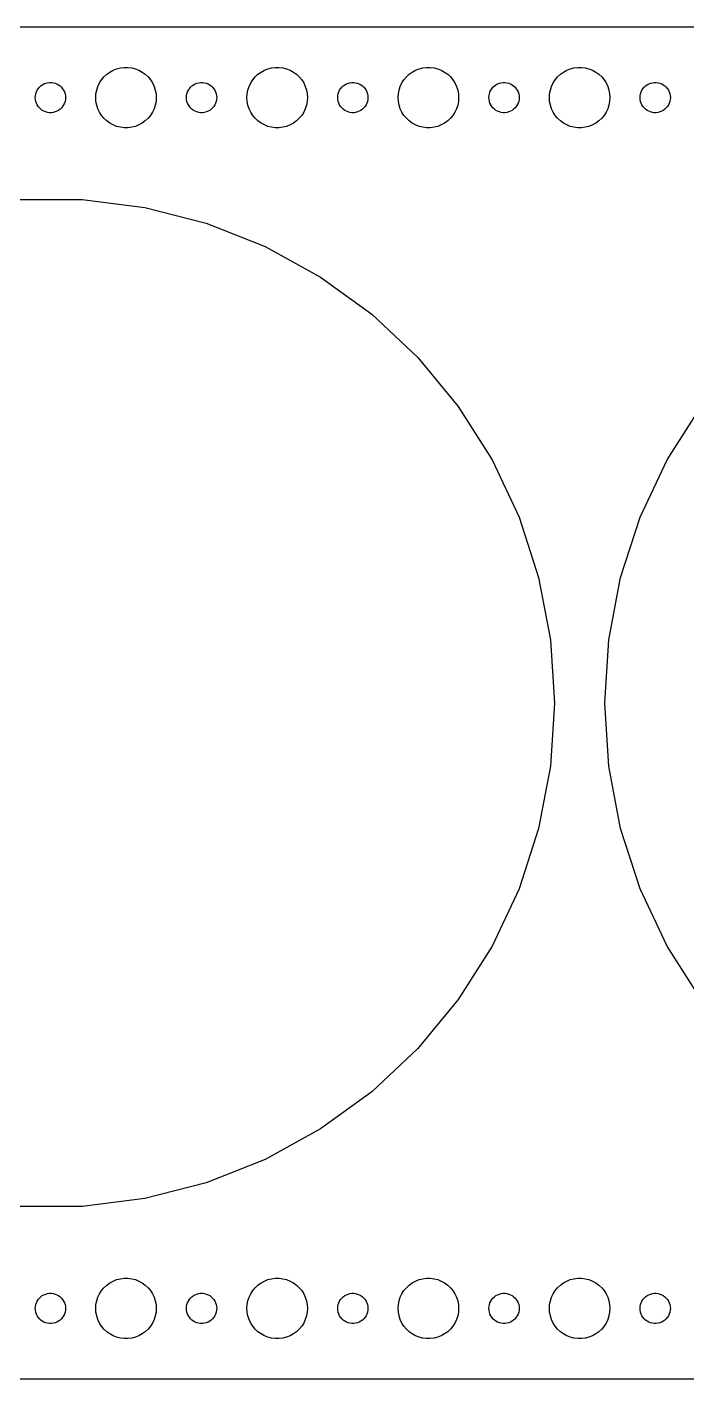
# Model space of a CAD drawing. Header units: metres. Extents: x -270 to 270, y -67 to 67.
# Drawn here: x -2.3 to 63.2, y -67 to 67 of the extents above; entities that cross this region are included whole.
import ezdxf

# ---------------------------------------------------------------- set-up
doc = ezdxf.new("R2010")
doc.units = ezdxf.units.M

msp = doc.modelspace()

# ---------------------------------------------------------------- linework, layer by layer
for p, q in [((264.814, 66.9901), (-264.814, 66.9901)), ((6.9379, 62.9469), (7.3116, 62.9941)), ((7.3116, 62.9941), (7.6884, 62.9941)), ((7.6884, 62.9941), (8.0621, 62.9469)), ((21.9379, 62.9469), (22.3116, 62.9941)), ((22.3116, 62.9941), (22.6884, 62.9941)), ((22.6884, 62.9941), (23.0621, 62.9469)), ((36.9379, 62.9469), (37.3116, 62.9941)), ((37.3116, 62.9941), (37.6884, 62.9941)), ((37.6884, 62.9941), (38.0621, 62.9469)), ((51.9379, 62.9469), (52.3116, 62.9941)), ((52.3116, 62.9941), (52.6884, 62.9941)), ((52.6884, 62.9941), (53.0621, 62.9469)), ((4.8711, 61.4453), (5.0729, 61.7634)), ((5.0729, 61.7634), (5.3131, 62.0536)), ((5.3131, 62.0536), (5.5877, 62.3115)), ((5.5877, 62.3115), (5.8925, 62.533)), ((5.8925, 62.533), (6.2227, 62.7145)), ((6.2227, 62.7145), (6.5729, 62.8532)), ((6.5729, 62.8532), (6.9379, 62.9469)), ((8.0621, 62.9469), (8.427, 62.8532)), ((8.427, 62.8532), (8.7773, 62.7145)), ((8.7773, 62.7145), (9.1075, 62.533)), ((9.1075, 62.533), (9.4123, 62.3115)), ((9.4123, 62.3115), (9.6869, 62.0536)), ((9.6869, 62.0536), (9.927, 61.7634)), ((9.927, 61.7634), (10.1289, 61.4453)), ((19.8711, 61.4453), (20.0729, 61.7634)), ((20.0729, 61.7634), (20.3131, 62.0536)), ((20.3131, 62.0536), (20.5877, 62.3115)), ((20.5877, 62.3115), (20.8925, 62.533)), ((20.8925, 62.533), (21.2227, 62.7145)), ((21.2227, 62.7145), (21.5729, 62.8532)), ((21.5729, 62.8532), (21.9379, 62.9469)), ((23.0621, 62.9469), (23.427, 62.8532)), ((23.427, 62.8532), (23.7773, 62.7145)), ((23.7773, 62.7145), (24.1075, 62.533)), ((24.1075, 62.533), (24.4123, 62.3115)), ((24.4123, 62.3115), (24.6869, 62.0536)), ((24.6869, 62.0536), (24.927, 61.7634)), ((24.927, 61.7634), (25.1289, 61.4453)), ((34.8711, 61.4453), (35.0729, 61.7634)), ((35.0729, 61.7634), (35.3131, 62.0536)), ((35.3131, 62.0536), (35.5877, 62.3115)), ((35.5877, 62.3115), (35.8925, 62.533)), ((35.8925, 62.533), (36.2227, 62.7145)), ((36.2227, 62.7145), (36.5729, 62.8532)), ((36.5729, 62.8532), (36.9379, 62.9469)), ((38.0621, 62.9469), (38.427, 62.8532)), ((38.427, 62.8532), (38.7773, 62.7145)), ((38.7773, 62.7145), (39.1075, 62.533)), ((39.1075, 62.533), (39.4123, 62.3115)), ((39.4123, 62.3115), (39.6869, 62.0536)), ((39.6869, 62.0536), (39.927, 61.7634)), ((39.927, 61.7634), (40.1289, 61.4453)), ((49.8711, 61.4453), (50.0729, 61.7634)), ((50.0729, 61.7634), (50.3131, 62.0536)), ((50.3131, 62.0536), (50.5877, 62.3115)), ((50.5877, 62.3115), (50.8925, 62.533)), ((50.8925, 62.533), (51.2227, 62.7145)), ((51.2227, 62.7145), (51.5729, 62.8532)), ((51.5729, 62.8532), (51.9379, 62.9469)), ((53.0621, 62.9469), (53.427, 62.8532)), ((53.427, 62.8532), (53.7773, 62.7145)), ((53.7773, 62.7145), (54.1075, 62.533)), ((54.1075, 62.533), (54.4123, 62.3115)), ((54.4123, 62.3115), (54.6869, 62.0536)), ((54.6869, 62.0536), (54.927, 61.7634)), ((54.927, 61.7634), (55.1289, 61.4453)), ((-1.4882, 60.188), (-1.4529, 60.373)), ((-1.4529, 60.373), (-1.3946, 60.5522)), ((-1.3946, 60.5522), (-1.3144, 60.7226)), ((-1.3144, 60.7226), (-1.2135, 60.8817)), ((-1.2135, 60.8817), (-1.0934, 61.0268)), ((-1.0934, 61.0268), (-0.9561, 61.1558)), ((-0.9561, 61.1558), (-0.8037, 61.2665)), ((-0.8037, 61.2665), (-0.6387, 61.3572)), ((-0.6387, 61.3572), (-0.4635, 61.4266)), ((-0.4635, 61.4266), (-0.2811, 61.4734)), ((-0.2811, 61.4734), (-0.0942, 61.497)), ((-0.0942, 61.497), (0.0942, 61.497)), ((0.0942, 61.497), (0.2811, 61.4734)), ((0.2811, 61.4734), (0.4635, 61.4266)), ((0.4635, 61.4266), (0.6387, 61.3572)), ((0.6387, 61.3572), (0.8037, 61.2665)), ((0.8037, 61.2665), (0.9561, 61.1558)), ((0.9561, 61.1558), (1.0934, 61.0268)), ((1.0934, 61.0268), (1.2135, 60.8817)), ((1.2135, 60.8817), (1.3144, 60.7226)), ((1.3144, 60.7226), (1.3946, 60.5522)), ((1.3946, 60.5522), (1.4529, 60.373)), ((1.4529, 60.373), (1.4882, 60.188)), ((4.5, 60), (4.5236, 60.376)), ((4.5236, 60.376), (4.5942, 60.7461)), ((4.5942, 60.7461), (4.7107, 61.1044)), ((4.7107, 61.1044), (4.8711, 61.4453)), ((10.1289, 61.4453), (10.2893, 61.1044)), ((10.2893, 61.1044), (10.4057, 60.7461)), ((10.4057, 60.7461), (10.4763, 60.376)), ((10.4763, 60.376), (10.5, 60)), ((13.5118, 60.188), (13.5471, 60.373)), ((13.5471, 60.373), (13.6053, 60.5522)), ((13.6053, 60.5522), (13.6855, 60.7226)), ((13.6855, 60.7226), (13.7865, 60.8817)), ((13.7865, 60.8817), (13.9065, 61.0268)), ((13.9065, 61.0268), (14.0439, 61.1558)), ((14.0439, 61.1558), (14.1963, 61.2665)), ((14.1963, 61.2665), (14.3613, 61.3572)), ((14.3613, 61.3572), (14.5365, 61.4266)), ((14.5365, 61.4266), (14.7189, 61.4734)), ((14.7189, 61.4734), (14.9058, 61.497)), ((14.9058, 61.497), (15.0942, 61.497)), ((15.0942, 61.497), (15.2811, 61.4734)), ((15.2811, 61.4734), (15.4635, 61.4266)), ((15.4635, 61.4266), (15.6387, 61.3572)), ((15.6387, 61.3572), (15.8037, 61.2665)), ((15.8037, 61.2665), (15.9561, 61.1558)), ((15.9561, 61.1558), (16.0934, 61.0268)), ((16.0934, 61.0268), (16.2135, 60.8817)), ((16.2135, 60.8817), (16.3145, 60.7226)), ((16.3145, 60.7226), (16.3947, 60.5522)), ((16.3947, 60.5522), (16.4529, 60.373)), ((16.4529, 60.373), (16.4882, 60.188)), ((19.5, 60), (19.5237, 60.376)), ((19.5237, 60.376), (19.5942, 60.7461)), ((19.5942, 60.7461), (19.7107, 61.1044)), ((19.7107, 61.1044), (19.8711, 61.4453)), ((25.1289, 61.4453), (25.2893, 61.1044)), ((25.2893, 61.1044), (25.4057, 60.7461)), ((25.4057, 60.7461), (25.4763, 60.376)), ((25.4763, 60.376), (25.5, 60)), ((28.5118, 60.188), (28.5471, 60.373)), ((28.5471, 60.373), (28.6053, 60.5522)), ((28.6053, 60.5522), (28.6855, 60.7226)), ((28.6855, 60.7226), (28.7865, 60.8817)), ((28.7865, 60.8817), (28.9065, 61.0268)), ((28.9065, 61.0268), (29.0439, 61.1558)), ((29.0439, 61.1558), (29.1963, 61.2665)), ((29.1963, 61.2665), (29.3613, 61.3572)), ((29.3613, 61.3572), (29.5365, 61.4266)), ((29.5365, 61.4266), (29.7189, 61.4734)), ((29.7189, 61.4734), (29.9058, 61.497)), ((29.9058, 61.497), (30.0942, 61.497)), ((30.0942, 61.497), (30.2811, 61.4734)), ((30.2811, 61.4734), (30.4635, 61.4266)), ((30.4635, 61.4266), (30.6387, 61.3572)), ((30.6387, 61.3572), (30.8037, 61.2665)), ((30.8037, 61.2665), (30.9561, 61.1558)), ((30.9561, 61.1558), (31.0934, 61.0268)), ((31.0934, 61.0268), (31.2135, 60.8817)), ((31.2135, 60.8817), (31.3145, 60.7226)), ((31.3145, 60.7226), (31.3947, 60.5522)), ((31.3947, 60.5522), (31.4529, 60.373)), ((31.4529, 60.373), (31.4882, 60.188)), ((34.5, 60), (34.5237, 60.376)), ((34.5237, 60.376), (34.5942, 60.7461)), ((34.5942, 60.7461), (34.7107, 61.1044)), ((34.7107, 61.1044), (34.8711, 61.4453)), ((40.1289, 61.4453), (40.2893, 61.1044)), ((40.2893, 61.1044), (40.4057, 60.7461)), ((40.4057, 60.7461), (40.4763, 60.376)), ((40.4763, 60.376), (40.5, 60)), ((43.5118, 60.188), (43.5471, 60.373)), ((43.5471, 60.373), (43.6053, 60.5522)), ((43.6053, 60.5522), (43.6855, 60.7226)), ((43.6855, 60.7226), (43.7865, 60.8817)), ((43.7865, 60.8817), (43.9065, 61.0268)), ((43.9065, 61.0268), (44.0439, 61.1558)), ((44.0439, 61.1558), (44.1963, 61.2665)), ((44.1963, 61.2665), (44.3613, 61.3572)), ((44.3613, 61.3572), (44.5365, 61.4266)), ((44.5365, 61.4266), (44.7189, 61.4734)), ((44.7189, 61.4734), (44.9058, 61.497)), ((44.9058, 61.497), (45.0942, 61.497)), ((45.0942, 61.497), (45.2811, 61.4734)), ((45.2811, 61.4734), (45.4635, 61.4266)), ((45.4635, 61.4266), (45.6387, 61.3572)), ((45.6387, 61.3572), (45.8037, 61.2665)), ((45.8037, 61.2665), (45.9561, 61.1558)), ((45.9561, 61.1558), (46.0934, 61.0268)), ((46.0934, 61.0268), (46.2135, 60.8817)), ((46.2135, 60.8817), (46.3145, 60.7226)), ((46.3145, 60.7226), (46.3947, 60.5522)), ((46.3947, 60.5522), (46.4529, 60.373)), ((46.4529, 60.373), (46.4882, 60.188)), ((49.5, 60), (49.5237, 60.376)), ((49.5237, 60.376), (49.5942, 60.7461)), ((49.5942, 60.7461), (49.7107, 61.1044)), ((49.7107, 61.1044), (49.8711, 61.4453)), ((55.1289, 61.4453), (55.2893, 61.1044)), ((55.2893, 61.1044), (55.4057, 60.7461)), ((55.4057, 60.7461), (55.4763, 60.376)), ((55.4763, 60.376), (55.5, 60)), ((58.5118, 60.188), (58.5471, 60.373)), ((58.5471, 60.373), (58.6053, 60.5522)), ((58.6053, 60.5522), (58.6855, 60.7226)), ((58.6855, 60.7226), (58.7865, 60.8817)), ((58.7865, 60.8817), (58.9065, 61.0268)), ((58.9065, 61.0268), (59.0439, 61.1558)), ((59.0439, 61.1558), (59.1963, 61.2665)), ((59.1963, 61.2665), (59.3613, 61.3572)), ((59.3613, 61.3572), (59.5365, 61.4266)), ((59.5365, 61.4266), (59.7189, 61.4734)), ((59.7189, 61.4734), (59.9058, 61.497)), ((59.9058, 61.497), (60.0942, 61.497)), ((60.0942, 61.497), (60.2811, 61.4734)), ((60.2811, 61.4734), (60.4635, 61.4266)), ((60.4635, 61.4266), (60.6387, 61.3572)), ((60.6387, 61.3572), (60.8037, 61.2665)), ((60.8037, 61.2665), (60.9561, 61.1558)), ((60.9561, 61.1558), (61.0934, 61.0268)), ((61.0934, 61.0268), (61.2135, 60.8817)), ((61.2135, 60.8817), (61.3145, 60.7226)), ((61.3145, 60.7226), (61.3947, 60.5522)), ((61.3947, 60.5522), (61.4529, 60.373)), ((61.4529, 60.373), (61.4882, 60.188)), ((-1.5, 60), (-1.4882, 60.188)), ((-1.4882, 59.812), (-1.5, 60)), ((-1.4529, 59.627), (-1.4882, 59.812)), ((-1.3946, 59.4478), (-1.4529, 59.627)), ((-1.3144, 59.2774), (-1.3946, 59.4478)), ((-1.2135, 59.1183), (-1.3144, 59.2774)), ((-1.0934, 58.9732), (-1.2135, 59.1183)), ((-0.9561, 58.8442), (-1.0934, 58.9732)), ((1.0934, 58.9732), (0.9561, 58.8442)), ((1.2135, 59.1183), (1.0934, 58.9732)), ((1.3144, 59.2774), (1.2135, 59.1183)), ((1.3946, 59.4478), (1.3144, 59.2774)), ((1.4529, 59.627), (1.3946, 59.4478)), ((1.4882, 59.812), (1.4529, 59.627)), ((1.4882, 60.188), (1.5, 60)), ((1.5, 60), (1.4882, 59.812)), ((4.5236, 59.624), (4.5, 60)), ((4.5942, 59.2539), (4.5236, 59.624)), ((4.7107, 58.8956), (4.5942, 59.2539)), ((10.4057, 59.2539), (10.2893, 58.8956)), ((10.4763, 59.624), (10.4057, 59.2539)), ((10.5, 60), (10.4763, 59.624)), ((13.5, 60), (13.5118, 60.188)), ((13.5118, 59.812), (13.5, 60)), ((13.5471, 59.627), (13.5118, 59.812)), ((13.6053, 59.4478), (13.5471, 59.627)), ((13.6855, 59.2774), (13.6053, 59.4478)), ((13.7865, 59.1183), (13.6855, 59.2774)), ((13.9065, 58.9732), (13.7865, 59.1183)), ((14.0439, 58.8442), (13.9065, 58.9732)), ((16.0934, 58.9732), (15.9561, 58.8442)), ((16.2135, 59.1183), (16.0934, 58.9732)), ((16.3145, 59.2774), (16.2135, 59.1183)), ((16.3947, 59.4478), (16.3145, 59.2774)), ((16.4529, 59.627), (16.3947, 59.4478)), ((16.4882, 59.812), (16.4529, 59.627)), ((16.4882, 60.188), (16.5, 60)), ((16.5, 60), (16.4882, 59.812)), ((19.5237, 59.624), (19.5, 60)), ((19.5942, 59.2539), (19.5237, 59.624)), ((19.7107, 58.8956), (19.5942, 59.2539)), ((25.4057, 59.2539), (25.2893, 58.8956)), ((25.4763, 59.624), (25.4057, 59.2539)), ((25.5, 60), (25.4763, 59.624)), ((28.5, 60), (28.5118, 60.188)), ((28.5118, 59.812), (28.5, 60)), ((28.5471, 59.627), (28.5118, 59.812)), ((28.6053, 59.4478), (28.5471, 59.627)), ((28.6855, 59.2774), (28.6053, 59.4478)), ((28.7865, 59.1183), (28.6855, 59.2774)), ((28.9065, 58.9732), (28.7865, 59.1183)), ((29.0439, 58.8442), (28.9065, 58.9732)), ((31.0934, 58.9732), (30.9561, 58.8442)), ((31.2135, 59.1183), (31.0934, 58.9732)), ((31.3145, 59.2774), (31.2135, 59.1183)), ((31.3947, 59.4478), (31.3145, 59.2774)), ((31.4529, 59.627), (31.3947, 59.4478)), ((31.4882, 59.812), (31.4529, 59.627)), ((31.4882, 60.188), (31.5, 60)), ((31.5, 60), (31.4882, 59.812)), ((34.5237, 59.624), (34.5, 60)), ((34.5942, 59.2539), (34.5237, 59.624)), ((34.7107, 58.8956), (34.5942, 59.2539)), ((40.4057, 59.2539), (40.2893, 58.8956)), ((40.4763, 59.624), (40.4057, 59.2539)), ((40.5, 60), (40.4763, 59.624)), ((43.5, 60), (43.5118, 60.188)), ((43.5118, 59.812), (43.5, 60)), ((43.5471, 59.627), (43.5118, 59.812)), ((43.6053, 59.4478), (43.5471, 59.627)), ((43.6855, 59.2774), (43.6053, 59.4478)), ((43.7865, 59.1183), (43.6855, 59.2774)), ((43.9065, 58.9732), (43.7865, 59.1183)), ((44.0439, 58.8442), (43.9065, 58.9732)), ((46.0934, 58.9732), (45.9561, 58.8442)), ((46.2135, 59.1183), (46.0934, 58.9732)), ((46.3145, 59.2774), (46.2135, 59.1183)), ((46.3947, 59.4478), (46.3145, 59.2774)), ((46.4529, 59.627), (46.3947, 59.4478)), ((46.4882, 59.812), (46.4529, 59.627)), ((46.4882, 60.188), (46.5, 60)), ((46.5, 60), (46.4882, 59.812)), ((49.5237, 59.624), (49.5, 60)), ((49.5942, 59.2539), (49.5237, 59.624)), ((49.7107, 58.8956), (49.5942, 59.2539)), ((55.4057, 59.2539), (55.2893, 58.8956)), ((55.4763, 59.624), (55.4057, 59.2539)), ((55.5, 60), (55.4763, 59.624)), ((58.5, 60), (58.5118, 60.188)), ((58.5118, 59.812), (58.5, 60)), ((58.5471, 59.627), (58.5118, 59.812)), ((58.6053, 59.4478), (58.5471, 59.627)), ((58.6855, 59.2774), (58.6053, 59.4478)), ((58.7865, 59.1183), (58.6855, 59.2774)), ((58.9065, 58.9732), (58.7865, 59.1183)), ((59.0439, 58.8442), (58.9065, 58.9732)), ((61.0934, 58.9732), (60.9561, 58.8442)), ((61.2135, 59.1183), (61.0934, 58.9732)), ((61.3145, 59.2774), (61.2135, 59.1183)), ((61.3947, 59.4478), (61.3145, 59.2774)), ((61.4529, 59.627), (61.3947, 59.4478)), ((61.4882, 59.812), (61.4529, 59.627)), ((61.4882, 60.188), (61.5, 60)), ((61.5, 60), (61.4882, 59.812)), ((-0.8037, 58.7335), (-0.9561, 58.8442)), ((-0.6387, 58.6428), (-0.8037, 58.7335)), ((-0.4635, 58.5734), (-0.6387, 58.6428)), ((-0.2811, 58.5266), (-0.4635, 58.5734)), ((-0.0942, 58.503), (-0.2811, 58.5266)), ((0.0942, 58.503), (-0.0942, 58.503)), ((0.2811, 58.5266), (0.0942, 58.503)), ((0.4635, 58.5734), (0.2811, 58.5266)), ((0.6387, 58.6428), (0.4635, 58.5734)), ((0.8037, 58.7335), (0.6387, 58.6428)), ((0.9561, 58.8442), (0.8037, 58.7335)), ((4.8711, 58.5547), (4.7107, 58.8956)), ((5.0729, 58.2366), (4.8711, 58.5547)), ((5.3131, 57.9464), (5.0729, 58.2366)), ((5.5877, 57.6885), (5.3131, 57.9464)), ((5.8925, 57.467), (5.5877, 57.6885)), ((9.4123, 57.6885), (9.1075, 57.467)), ((9.6869, 57.9464), (9.4123, 57.6885)), ((9.927, 58.2366), (9.6869, 57.9464)), ((10.1289, 58.5547), (9.927, 58.2366)), ((10.2893, 58.8956), (10.1289, 58.5547)), ((14.1963, 58.7335), (14.0439, 58.8442)), ((14.3613, 58.6428), (14.1963, 58.7335)), ((14.5365, 58.5734), (14.3613, 58.6428)), ((14.7189, 58.5266), (14.5365, 58.5734)), ((14.9058, 58.503), (14.7189, 58.5266)), ((15.0942, 58.503), (14.9058, 58.503)), ((15.2811, 58.5266), (15.0942, 58.503)), ((15.4635, 58.5734), (15.2811, 58.5266)), ((15.6387, 58.6428), (15.4635, 58.5734)), ((15.8037, 58.7335), (15.6387, 58.6428)), ((15.9561, 58.8442), (15.8037, 58.7335)), ((19.8711, 58.5547), (19.7107, 58.8956)), ((20.0729, 58.2366), (19.8711, 58.5547)), ((20.3131, 57.9464), (20.0729, 58.2366)), ((20.5877, 57.6885), (20.3131, 57.9464)), ((20.8925, 57.467), (20.5877, 57.6885)), ((24.4123, 57.6885), (24.1075, 57.467)), ((24.6869, 57.9464), (24.4123, 57.6885)), ((24.927, 58.2366), (24.6869, 57.9464)), ((25.1289, 58.5547), (24.927, 58.2366)), ((25.2893, 58.8956), (25.1289, 58.5547)), ((29.1963, 58.7335), (29.0439, 58.8442)), ((29.3613, 58.6428), (29.1963, 58.7335)), ((29.5365, 58.5734), (29.3613, 58.6428)), ((29.7189, 58.5266), (29.5365, 58.5734)), ((29.9058, 58.503), (29.7189, 58.5266)), ((30.0942, 58.503), (29.9058, 58.503)), ((30.2811, 58.5266), (30.0942, 58.503)), ((30.4635, 58.5734), (30.2811, 58.5266)), ((30.6387, 58.6428), (30.4635, 58.5734)), ((30.8037, 58.7335), (30.6387, 58.6428)), ((30.9561, 58.8442), (30.8037, 58.7335)), ((34.8711, 58.5547), (34.7107, 58.8956)), ((35.0729, 58.2366), (34.8711, 58.5547)), ((35.3131, 57.9464), (35.0729, 58.2366)), ((35.5877, 57.6885), (35.3131, 57.9464)), ((35.8925, 57.467), (35.5877, 57.6885)), ((39.4123, 57.6885), (39.1075, 57.467)), ((39.6869, 57.9464), (39.4123, 57.6885)), ((39.927, 58.2366), (39.6869, 57.9464)), ((40.1289, 58.5547), (39.927, 58.2366)), ((40.2893, 58.8956), (40.1289, 58.5547)), ((44.1963, 58.7335), (44.0439, 58.8442)), ((44.3613, 58.6428), (44.1963, 58.7335)), ((44.5365, 58.5734), (44.3613, 58.6428)), ((44.7189, 58.5266), (44.5365, 58.5734)), ((44.9058, 58.503), (44.7189, 58.5266)), ((45.0942, 58.503), (44.9058, 58.503)), ((45.2811, 58.5266), (45.0942, 58.503)), ((45.4635, 58.5734), (45.2811, 58.5266)), ((45.6387, 58.6428), (45.4635, 58.5734)), ((45.8037, 58.7335), (45.6387, 58.6428)), ((45.9561, 58.8442), (45.8037, 58.7335)), ((49.8711, 58.5547), (49.7107, 58.8956)), ((50.0729, 58.2366), (49.8711, 58.5547)), ((50.3131, 57.9464), (50.0729, 58.2366)), ((50.5877, 57.6885), (50.3131, 57.9464)), ((50.8925, 57.467), (50.5877, 57.6885)), ((54.4123, 57.6885), (54.1075, 57.467)), ((54.6869, 57.9464), (54.4123, 57.6885)), ((54.927, 58.2366), (54.6869, 57.9464)), ((55.1289, 58.5547), (54.927, 58.2366)), ((55.2893, 58.8956), (55.1289, 58.5547)), ((59.1963, 58.7335), (59.0439, 58.8442)), ((59.3613, 58.6428), (59.1963, 58.7335)), ((59.5365, 58.5734), (59.3613, 58.6428)), ((59.7189, 58.5266), (59.5365, 58.5734)), ((59.9058, 58.503), (59.7189, 58.5266)), ((60.0942, 58.503), (59.9058, 58.503)), ((60.2811, 58.5266), (60.0942, 58.503)), ((60.4635, 58.5734), (60.2811, 58.5266)), ((60.6387, 58.6428), (60.4635, 58.5734)), ((60.8037, 58.7335), (60.6387, 58.6428)), ((60.9561, 58.8442), (60.8037, 58.7335)), ((6.2227, 57.2855), (5.8925, 57.467)), ((6.5729, 57.1468), (6.2227, 57.2855)), ((6.9379, 57.0531), (6.5729, 57.1468)), ((7.3116, 57.0059), (6.9379, 57.0531)), ((7.6884, 57.0059), (7.3116, 57.0059)), ((8.0621, 57.0531), (7.6884, 57.0059)), ((8.427, 57.1468), (8.0621, 57.0531)), ((8.7773, 57.2855), (8.427, 57.1468)), ((9.1075, 57.467), (8.7773, 57.2855)), ((21.2227, 57.2855), (20.8925, 57.467)), ((21.5729, 57.1468), (21.2227, 57.2855)), ((21.9379, 57.0531), (21.5729, 57.1468)), ((22.3116, 57.0059), (21.9379, 57.0531)), ((22.6884, 57.0059), (22.3116, 57.0059)), ((23.0621, 57.0531), (22.6884, 57.0059)), ((23.427, 57.1468), (23.0621, 57.0531)), ((23.7773, 57.2855), (23.427, 57.1468)), ((24.1075, 57.467), (23.7773, 57.2855)), ((36.2227, 57.2855), (35.8925, 57.467)), ((36.5729, 57.1468), (36.2227, 57.2855)), ((36.9379, 57.0531), (36.5729, 57.1468)), ((37.3116, 57.0059), (36.9379, 57.0531)), ((37.6884, 57.0059), (37.3116, 57.0059)), ((38.0621, 57.0531), (37.6884, 57.0059)), ((38.427, 57.1468), (38.0621, 57.0531)), ((38.7773, 57.2855), (38.427, 57.1468)), ((39.1075, 57.467), (38.7773, 57.2855)), ((51.2227, 57.2855), (50.8925, 57.467)), ((51.5729, 57.1468), (51.2227, 57.2855)), ((51.9379, 57.0531), (51.5729, 57.1468)), ((52.3116, 57.0059), (51.9379, 57.0531)), ((52.6884, 57.0059), (52.3116, 57.0059)), ((53.0621, 57.0531), (52.6884, 57.0059)), ((53.427, 57.1468), (53.0621, 57.0531)), ((53.7773, 57.2855), (53.427, 57.1468)), ((54.1075, 57.467), (53.7773, 57.2855)), ((-3.1395, 49.9013), (3.1395, 49.9013)), ((3.1395, 49.9013), (9.3691, 49.1143)), ((9.3691, 49.1143), (15.4508, 47.5528)), ((15.4508, 47.5528), (21.289, 45.2413)), ((21.289, 45.2413), (26.7913, 42.2164)), ((26.7913, 42.2164), (31.8712, 38.5257)), ((31.8712, 38.5257), (36.4484, 34.2274)), ((36.4484, 34.2274), (40.4509, 29.3893)), ((40.4509, 29.3893), (43.8153, 24.0877)), ((61.1847, 24.0877), (64.5491, 29.3893)), ((43.8153, 24.0877), (46.4888, 18.4062)), ((58.5112, 18.4062), (61.1847, 24.0877)), ((46.4888, 18.4062), (48.4292, 12.4345)), ((56.5708, 12.4345), (58.5112, 18.4062)), ((48.4292, 12.4345), (49.6057, 6.2667)), ((55.3943, 6.2667), (56.5708, 12.4345)), ((49.6057, 6.2667), (50, 0)), ((55, 0), (55.3943, 6.2667)), ((50, 0), (49.6057, -6.2667)), ((55.3943, -6.2667), (55, 0)), ((49.6057, -6.2667), (48.4292, -12.4345)), ((56.5708, -12.4345), (55.3943, -6.2667)), ((48.4292, -12.4345), (46.4888, -18.4062)), ((58.5112, -18.4062), (56.5708, -12.4345)), ((46.4888, -18.4062), (43.8153, -24.0877)), ((61.1847, -24.0877), (58.5112, -18.4062)), ((43.8153, -24.0877), (40.4509, -29.3893)), ((64.5491, -29.3893), (61.1847, -24.0877)), ((40.4509, -29.3893), (36.4484, -34.2274)), ((36.4484, -34.2274), (31.8712, -38.5257)), ((31.8712, -38.5257), (26.7913, -42.2164)), ((26.7913, -42.2164), (21.289, -45.2413)), ((21.289, -45.2413), (15.4508, -47.5528)), ((15.4508, -47.5528), (9.3691, -49.1143)), ((9.3691, -49.1143), (3.1395, -49.9013)), ((3.1395, -49.9013), (-3.1395, -49.9013)), ((5.5877, -57.6885), (5.8925, -57.467)), ((5.8925, -57.467), (6.2227, -57.2855)), ((6.2227, -57.2855), (6.5729, -57.1468)), ((6.5729, -57.1468), (6.9379, -57.0531)), ((6.9379, -57.0531), (7.3116, -57.0059)), ((7.3116, -57.0059), (7.6884, -57.0059)), ((7.6884, -57.0059), (8.0621, -57.0531)), ((8.0621, -57.0531), (8.427, -57.1468)), ((8.427, -57.1468), (8.7773, -57.2855)), ((8.7773, -57.2855), (9.1075, -57.467)), ((9.1075, -57.467), (9.4123, -57.6885)), ((20.5877, -57.6885), (20.8925, -57.467)), ((20.8925, -57.467), (21.2227, -57.2855)), ((21.2227, -57.2855), (21.5729, -57.1468)), ((21.5729, -57.1468), (21.9379, -57.0531)), ((21.9379, -57.0531), (22.3116, -57.0059)), ((22.3116, -57.0059), (22.6884, -57.0059)), ((22.6884, -57.0059), (23.0621, -57.0531)), ((23.0621, -57.0531), (23.427, -57.1468)), ((23.427, -57.1468), (23.7773, -57.2855)), ((23.7773, -57.2855), (24.1075, -57.467)), ((24.1075, -57.467), (24.4123, -57.6885)), ((35.5877, -57.6885), (35.8925, -57.467)), ((35.8925, -57.467), (36.2227, -57.2855)), ((36.2227, -57.2855), (36.5729, -57.1468)), ((36.5729, -57.1468), (36.9379, -57.0531)), ((36.9379, -57.0531), (37.3116, -57.0059)), ((37.3116, -57.0059), (37.6884, -57.0059)), ((37.6884, -57.0059), (38.0621, -57.0531)), ((38.0621, -57.0531), (38.427, -57.1468)), ((38.427, -57.1468), (38.7773, -57.2855)), ((38.7773, -57.2855), (39.1075, -57.467)), ((39.1075, -57.467), (39.4123, -57.6885)), ((50.5877, -57.6885), (50.8925, -57.467)), ((50.8925, -57.467), (51.2227, -57.2855)), ((51.2227, -57.2855), (51.5729, -57.1468)), ((51.5729, -57.1468), (51.9379, -57.0531)), ((51.9379, -57.0531), (52.3116, -57.0059)), ((52.3116, -57.0059), (52.6884, -57.0059)), ((52.6884, -57.0059), (53.0621, -57.0531)), ((53.0621, -57.0531), (53.427, -57.1468)), ((53.427, -57.1468), (53.7773, -57.2855)), ((53.7773, -57.2855), (54.1075, -57.467)), ((54.1075, -57.467), (54.4123, -57.6885)), ((-1.0934, -58.9732), (-0.9561, -58.8442)), ((-0.9561, -58.8442), (-0.8037, -58.7335)), ((-0.8037, -58.7335), (-0.6387, -58.6428)), ((-0.6387, -58.6428), (-0.4635, -58.5734)), ((-0.4635, -58.5734), (-0.2811, -58.5266)), ((-0.2811, -58.5266), (-0.0942, -58.503)), ((-0.0942, -58.503), (0.0942, -58.503)), ((0.0942, -58.503), (0.2811, -58.5266)), ((0.2811, -58.5266), (0.4635, -58.5734)), ((0.4635, -58.5734), (0.6387, -58.6428)), ((0.6387, -58.6428), (0.8037, -58.7335)), ((0.8037, -58.7335), (0.9561, -58.8442)), ((0.9561, -58.8442), (1.0934, -58.9732)), ((4.5942, -59.2539), (4.7107, -58.8956)), ((4.7107, -58.8956), (4.8711, -58.5547)), ((4.8711, -58.5547), (5.0729, -58.2366)), ((5.0729, -58.2366), (5.3131, -57.9464)), ((5.3131, -57.9464), (5.5877, -57.6885)), ((9.4123, -57.6885), (9.6869, -57.9464)), ((9.6869, -57.9464), (9.927, -58.2366)), ((9.927, -58.2366), (10.1289, -58.5547)), ((10.1289, -58.5547), (10.2893, -58.8956)), ((10.2893, -58.8956), (10.4057, -59.2539)), ((13.9065, -58.9732), (14.0439, -58.8442)), ((14.0439, -58.8442), (14.1963, -58.7335)), ((14.1963, -58.7335), (14.3613, -58.6428)), ((14.3613, -58.6428), (14.5365, -58.5734)), ((14.5365, -58.5734), (14.7189, -58.5266)), ((14.7189, -58.5266), (14.9058, -58.503)), ((14.9058, -58.503), (15.0942, -58.503)), ((15.0942, -58.503), (15.2811, -58.5266)), ((15.2811, -58.5266), (15.4635, -58.5734)), ((15.4635, -58.5734), (15.6387, -58.6428)), ((15.6387, -58.6428), (15.8037, -58.7335)), ((15.8037, -58.7335), (15.9561, -58.8442)), ((15.9561, -58.8442), (16.0934, -58.9732)), ((19.5942, -59.2539), (19.7107, -58.8956)), ((19.7107, -58.8956), (19.8711, -58.5547)), ((19.8711, -58.5547), (20.0729, -58.2366)), ((20.0729, -58.2366), (20.3131, -57.9464)), ((20.3131, -57.9464), (20.5877, -57.6885)), ((24.4123, -57.6885), (24.6869, -57.9464)), ((24.6869, -57.9464), (24.927, -58.2366)), ((24.927, -58.2366), (25.1289, -58.5547)), ((25.1289, -58.5547), (25.2893, -58.8956)), ((25.2893, -58.8956), (25.4057, -59.2539)), ((28.9065, -58.9732), (29.0439, -58.8442)), ((29.0439, -58.8442), (29.1963, -58.7335)), ((29.1963, -58.7335), (29.3613, -58.6428)), ((29.3613, -58.6428), (29.5365, -58.5734)), ((29.5365, -58.5734), (29.7189, -58.5266)), ((29.7189, -58.5266), (29.9058, -58.503)), ((29.9058, -58.503), (30.0942, -58.503)), ((30.0942, -58.503), (30.2811, -58.5266)), ((30.2811, -58.5266), (30.4635, -58.5734)), ((30.4635, -58.5734), (30.6387, -58.6428)), ((30.6387, -58.6428), (30.8037, -58.7335)), ((30.8037, -58.7335), (30.9561, -58.8442)), ((30.9561, -58.8442), (31.0934, -58.9732)), ((34.5942, -59.2539), (34.7107, -58.8956)), ((34.7107, -58.8956), (34.8711, -58.5547)), ((34.8711, -58.5547), (35.0729, -58.2366)), ((35.0729, -58.2366), (35.3131, -57.9464)), ((35.3131, -57.9464), (35.5877, -57.6885)), ((39.4123, -57.6885), (39.6869, -57.9464)), ((39.6869, -57.9464), (39.927, -58.2366)), ((39.927, -58.2366), (40.1289, -58.5547)), ((40.1289, -58.5547), (40.2893, -58.8956)), ((40.2893, -58.8956), (40.4057, -59.2539)), ((43.9065, -58.9732), (44.0439, -58.8442)), ((44.0439, -58.8442), (44.1963, -58.7335)), ((44.1963, -58.7335), (44.3613, -58.6428)), ((44.3613, -58.6428), (44.5365, -58.5734)), ((44.5365, -58.5734), (44.7189, -58.5266)), ((44.7189, -58.5266), (44.9058, -58.503)), ((44.9058, -58.503), (45.0942, -58.503)), ((45.0942, -58.503), (45.2811, -58.5266)), ((45.2811, -58.5266), (45.4635, -58.5734)), ((45.4635, -58.5734), (45.6387, -58.6428)), ((45.6387, -58.6428), (45.8037, -58.7335)), ((45.8037, -58.7335), (45.9561, -58.8442)), ((45.9561, -58.8442), (46.0934, -58.9732)), ((49.5942, -59.2539), (49.7107, -58.8956)), ((49.7107, -58.8956), (49.8711, -58.5547)), ((49.8711, -58.5547), (50.0729, -58.2366)), ((50.0729, -58.2366), (50.3131, -57.9464)), ((50.3131, -57.9464), (50.5877, -57.6885)), ((54.4123, -57.6885), (54.6869, -57.9464)), ((54.6869, -57.9464), (54.927, -58.2366)), ((54.927, -58.2366), (55.1289, -58.5547)), ((55.1289, -58.5547), (55.2893, -58.8956)), ((55.2893, -58.8956), (55.4057, -59.2539)), ((58.9065, -58.9732), (59.0439, -58.8442)), ((59.0439, -58.8442), (59.1963, -58.7335)), ((59.1963, -58.7335), (59.3613, -58.6428)), ((59.3613, -58.6428), (59.5365, -58.5734)), ((59.5365, -58.5734), (59.7189, -58.5266)), ((59.7189, -58.5266), (59.9058, -58.503)), ((59.9058, -58.503), (60.0942, -58.503)), ((60.0942, -58.503), (60.2811, -58.5266)), ((60.2811, -58.5266), (60.4635, -58.5734)), ((60.4635, -58.5734), (60.6387, -58.6428)), ((60.6387, -58.6428), (60.8037, -58.7335)), ((60.8037, -58.7335), (60.9561, -58.8442)), ((60.9561, -58.8442), (61.0934, -58.9732)), ((-1.5, -60), (-1.4882, -59.812)), ((-1.4882, -60.188), (-1.5, -60)), ((-1.4882, -59.812), (-1.4529, -59.627)), ((-1.4529, -60.373), (-1.4882, -60.188)), ((-1.4529, -59.627), (-1.3946, -59.4478)), ((-1.3946, -59.4478), (-1.3144, -59.2774)), ((-1.3144, -59.2774), (-1.2135, -59.1183)), ((-1.2135, -59.1183), (-1.0934, -58.9732)), ((1.0934, -58.9732), (1.2135, -59.1183)), ((1.2135, -59.1183), (1.3144, -59.2774)), ((1.3144, -59.2774), (1.3946, -59.4478)), ((1.3946, -59.4478), (1.4529, -59.627)), ((1.4529, -59.627), (1.4882, -59.812)), ((1.4882, -60.188), (1.4529, -60.373)), ((1.4882, -59.812), (1.5, -60)), ((1.5, -60), (1.4882, -60.188)), ((4.5, -60), (4.5236, -59.624)), ((4.5236, -60.376), (4.5, -60)), ((4.5236, -59.624), (4.5942, -59.2539)), ((10.4057, -59.2539), (10.4763, -59.624)), ((10.4763, -59.624), (10.5, -60)), ((10.5, -60), (10.4763, -60.376)), ((13.5, -60), (13.5118, -59.812)), ((13.5118, -60.188), (13.5, -60)), ((13.5118, -59.812), (13.5471, -59.627)), ((13.5471, -60.373), (13.5118, -60.188)), ((13.5471, -59.627), (13.6053, -59.4478)), ((13.6053, -59.4478), (13.6855, -59.2774)), ((13.6855, -59.2774), (13.7865, -59.1183)), ((13.7865, -59.1183), (13.9065, -58.9732)), ((16.0934, -58.9732), (16.2135, -59.1183)), ((16.2135, -59.1183), (16.3145, -59.2774)), ((16.3145, -59.2774), (16.3947, -59.4478)), ((16.3947, -59.4478), (16.4529, -59.627)), ((16.4529, -59.627), (16.4882, -59.812)), ((16.4882, -60.188), (16.4529, -60.373)), ((16.4882, -59.812), (16.5, -60)), ((16.5, -60), (16.4882, -60.188)), ((19.5, -60), (19.5237, -59.624)), ((19.5237, -60.376), (19.5, -60)), ((19.5237, -59.624), (19.5942, -59.2539)), ((25.4057, -59.2539), (25.4763, -59.624)), ((25.4763, -59.624), (25.5, -60)), ((25.5, -60), (25.4763, -60.376)), ((28.5, -60), (28.5118, -59.812)), ((28.5118, -60.188), (28.5, -60)), ((28.5118, -59.812), (28.5471, -59.627)), ((28.5471, -60.373), (28.5118, -60.188)), ((28.5471, -59.627), (28.6053, -59.4478)), ((28.6053, -59.4478), (28.6855, -59.2774)), ((28.6855, -59.2774), (28.7865, -59.1183)), ((28.7865, -59.1183), (28.9065, -58.9732)), ((31.0934, -58.9732), (31.2135, -59.1183)), ((31.2135, -59.1183), (31.3145, -59.2774)), ((31.3145, -59.2774), (31.3947, -59.4478)), ((31.3947, -59.4478), (31.4529, -59.627)), ((31.4529, -59.627), (31.4882, -59.812)), ((31.4882, -60.188), (31.4529, -60.373)), ((31.4882, -59.812), (31.5, -60)), ((31.5, -60), (31.4882, -60.188)), ((34.5, -60), (34.5237, -59.624)), ((34.5237, -60.376), (34.5, -60)), ((34.5237, -59.624), (34.5942, -59.2539)), ((40.4057, -59.2539), (40.4763, -59.624)), ((40.4763, -59.624), (40.5, -60)), ((40.5, -60), (40.4763, -60.376)), ((43.5, -60), (43.5118, -59.812)), ((43.5118, -60.188), (43.5, -60)), ((43.5118, -59.812), (43.5471, -59.627)), ((43.5471, -60.373), (43.5118, -60.188)), ((43.5471, -59.627), (43.6053, -59.4478)), ((43.6053, -59.4478), (43.6855, -59.2774)), ((43.6855, -59.2774), (43.7865, -59.1183)), ((43.7865, -59.1183), (43.9065, -58.9732)), ((46.0934, -58.9732), (46.2135, -59.1183)), ((46.2135, -59.1183), (46.3145, -59.2774)), ((46.3145, -59.2774), (46.3947, -59.4478)), ((46.3947, -59.4478), (46.4529, -59.627)), ((46.4529, -59.627), (46.4882, -59.812)), ((46.4882, -60.188), (46.4529, -60.373)), ((46.4882, -59.812), (46.5, -60)), ((46.5, -60), (46.4882, -60.188)), ((49.5, -60), (49.5237, -59.624)), ((49.5237, -60.376), (49.5, -60)), ((49.5237, -59.624), (49.5942, -59.2539)), ((55.4057, -59.2539), (55.4763, -59.624)), ((55.4763, -59.624), (55.5, -60)), ((55.5, -60), (55.4763, -60.376)), ((58.5, -60), (58.5118, -59.812)), ((58.5118, -60.188), (58.5, -60)), ((58.5118, -59.812), (58.5471, -59.627)), ((58.5471, -60.373), (58.5118, -60.188)), ((58.5471, -59.627), (58.6053, -59.4478)), ((58.6053, -59.4478), (58.6855, -59.2774)), ((58.6855, -59.2774), (58.7865, -59.1183)), ((58.7865, -59.1183), (58.9065, -58.9732)), ((61.0934, -58.9732), (61.2135, -59.1183)), ((61.2135, -59.1183), (61.3145, -59.2774)), ((61.3145, -59.2774), (61.3947, -59.4478)), ((61.3947, -59.4478), (61.4529, -59.627)), ((61.4529, -59.627), (61.4882, -59.812)), ((61.4882, -60.188), (61.4529, -60.373)), ((61.4882, -59.812), (61.5, -60)), ((61.5, -60), (61.4882, -60.188)), ((-1.3946, -60.5522), (-1.4529, -60.373)), ((-1.3144, -60.7226), (-1.3946, -60.5522)), ((-1.2135, -60.8817), (-1.3144, -60.7226)), ((-1.0934, -61.0268), (-1.2135, -60.8817)), ((-0.9561, -61.1558), (-1.0934, -61.0268)), ((-0.8037, -61.2665), (-0.9561, -61.1558)), ((-0.6387, -61.3572), (-0.8037, -61.2665)), ((-0.4635, -61.4266), (-0.6387, -61.3572)), ((-0.2811, -61.4734), (-0.4635, -61.4266)), ((-0.0942, -61.497), (-0.2811, -61.4734)), ((0.0942, -61.497), (-0.0942, -61.497)), ((0.2811, -61.4734), (0.0942, -61.497)), ((0.4635, -61.4266), (0.2811, -61.4734)), ((0.6387, -61.3572), (0.4635, -61.4266)), ((0.8037, -61.2665), (0.6387, -61.3572)), ((0.9561, -61.1558), (0.8037, -61.2665)), ((1.0934, -61.0268), (0.9561, -61.1558)), ((1.2135, -60.8817), (1.0934, -61.0268)), ((1.3144, -60.7226), (1.2135, -60.8817)), ((1.3946, -60.5522), (1.3144, -60.7226)), ((1.4529, -60.373), (1.3946, -60.5522)), ((4.5942, -60.7461), (4.5236, -60.376)), ((4.7107, -61.1044), (4.5942, -60.7461)), ((4.8711, -61.4453), (4.7107, -61.1044)), ((5.0729, -61.7634), (4.8711, -61.4453)), ((10.1289, -61.4453), (9.927, -61.7634)), ((10.2893, -61.1044), (10.1289, -61.4453)), ((10.4057, -60.7461), (10.2893, -61.1044)), ((10.4763, -60.376), (10.4057, -60.7461)), ((13.6053, -60.5522), (13.5471, -60.373)), ((13.6855, -60.7226), (13.6053, -60.5522)), ((13.7865, -60.8817), (13.6855, -60.7226)), ((13.9065, -61.0268), (13.7865, -60.8817)), ((14.0439, -61.1558), (13.9065, -61.0268)), ((14.1963, -61.2665), (14.0439, -61.1558)), ((14.3613, -61.3572), (14.1963, -61.2665)), ((14.5365, -61.4266), (14.3613, -61.3572)), ((14.7189, -61.4734), (14.5365, -61.4266)), ((14.9058, -61.497), (14.7189, -61.4734)), ((15.0942, -61.497), (14.9058, -61.497)), ((15.2811, -61.4734), (15.0942, -61.497)), ((15.4635, -61.4266), (15.2811, -61.4734)), ((15.6387, -61.3572), (15.4635, -61.4266)), ((15.8037, -61.2665), (15.6387, -61.3572)), ((15.9561, -61.1558), (15.8037, -61.2665)), ((16.0934, -61.0268), (15.9561, -61.1558)), ((16.2135, -60.8817), (16.0934, -61.0268)), ((16.3145, -60.7226), (16.2135, -60.8817)), ((16.3947, -60.5522), (16.3145, -60.7226)), ((16.4529, -60.373), (16.3947, -60.5522)), ((19.5942, -60.7461), (19.5237, -60.376)), ((19.7107, -61.1044), (19.5942, -60.7461)), ((19.8711, -61.4453), (19.7107, -61.1044)), ((20.0729, -61.7634), (19.8711, -61.4453)), ((25.1289, -61.4453), (24.927, -61.7634)), ((25.2893, -61.1044), (25.1289, -61.4453)), ((25.4057, -60.7461), (25.2893, -61.1044)), ((25.4763, -60.376), (25.4057, -60.7461)), ((28.6053, -60.5522), (28.5471, -60.373)), ((28.6855, -60.7226), (28.6053, -60.5522)), ((28.7865, -60.8817), (28.6855, -60.7226)), ((28.9065, -61.0268), (28.7865, -60.8817)), ((29.0439, -61.1558), (28.9065, -61.0268)), ((29.1963, -61.2665), (29.0439, -61.1558)), ((29.3613, -61.3572), (29.1963, -61.2665)), ((29.5365, -61.4266), (29.3613, -61.3572)), ((29.7189, -61.4734), (29.5365, -61.4266)), ((29.9058, -61.497), (29.7189, -61.4734)), ((30.0942, -61.497), (29.9058, -61.497)), ((30.2811, -61.4734), (30.0942, -61.497)), ((30.4635, -61.4266), (30.2811, -61.4734)), ((30.6387, -61.3572), (30.4635, -61.4266)), ((30.8037, -61.2665), (30.6387, -61.3572)), ((30.9561, -61.1558), (30.8037, -61.2665)), ((31.0934, -61.0268), (30.9561, -61.1558)), ((31.2135, -60.8817), (31.0934, -61.0268)), ((31.3145, -60.7226), (31.2135, -60.8817)), ((31.3947, -60.5522), (31.3145, -60.7226)), ((31.4529, -60.373), (31.3947, -60.5522)), ((34.5942, -60.7461), (34.5237, -60.376)), ((34.7107, -61.1044), (34.5942, -60.7461)), ((34.8711, -61.4453), (34.7107, -61.1044)), ((35.0729, -61.7634), (34.8711, -61.4453)), ((40.1289, -61.4453), (39.927, -61.7634)), ((40.2893, -61.1044), (40.1289, -61.4453)), ((40.4057, -60.7461), (40.2893, -61.1044)), ((40.4763, -60.376), (40.4057, -60.7461)), ((43.6053, -60.5522), (43.5471, -60.373)), ((43.6855, -60.7226), (43.6053, -60.5522)), ((43.7865, -60.8817), (43.6855, -60.7226)), ((43.9065, -61.0268), (43.7865, -60.8817)), ((44.0439, -61.1558), (43.9065, -61.0268)), ((44.1963, -61.2665), (44.0439, -61.1558)), ((44.3613, -61.3572), (44.1963, -61.2665)), ((44.5365, -61.4266), (44.3613, -61.3572)), ((44.7189, -61.4734), (44.5365, -61.4266)), ((44.9058, -61.497), (44.7189, -61.4734)), ((45.0942, -61.497), (44.9058, -61.497)), ((45.2811, -61.4734), (45.0942, -61.497)), ((45.4635, -61.4266), (45.2811, -61.4734)), ((45.6387, -61.3572), (45.4635, -61.4266)), ((45.8037, -61.2665), (45.6387, -61.3572)), ((45.9561, -61.1558), (45.8037, -61.2665)), ((46.0934, -61.0268), (45.9561, -61.1558)), ((46.2135, -60.8817), (46.0934, -61.0268)), ((46.3145, -60.7226), (46.2135, -60.8817)), ((46.3947, -60.5522), (46.3145, -60.7226)), ((46.4529, -60.373), (46.3947, -60.5522)), ((49.5942, -60.7461), (49.5237, -60.376)), ((49.7107, -61.1044), (49.5942, -60.7461)), ((49.8711, -61.4453), (49.7107, -61.1044)), ((50.0729, -61.7634), (49.8711, -61.4453)), ((55.1289, -61.4453), (54.927, -61.7634)), ((55.2893, -61.1044), (55.1289, -61.4453)), ((55.4057, -60.7461), (55.2893, -61.1044)), ((55.4763, -60.376), (55.4057, -60.7461)), ((58.6053, -60.5522), (58.5471, -60.373)), ((58.6855, -60.7226), (58.6053, -60.5522)), ((58.7865, -60.8817), (58.6855, -60.7226)), ((58.9065, -61.0268), (58.7865, -60.8817)), ((59.0439, -61.1558), (58.9065, -61.0268)), ((59.1963, -61.2665), (59.0439, -61.1558)), ((59.3613, -61.3572), (59.1963, -61.2665)), ((59.5365, -61.4266), (59.3613, -61.3572)), ((59.7189, -61.4734), (59.5365, -61.4266)), ((59.9058, -61.497), (59.7189, -61.4734)), ((60.0942, -61.497), (59.9058, -61.497)), ((60.2811, -61.4734), (60.0942, -61.497)), ((60.4635, -61.4266), (60.2811, -61.4734)), ((60.6387, -61.3572), (60.4635, -61.4266)), ((60.8037, -61.2665), (60.6387, -61.3572)), ((60.9561, -61.1558), (60.8037, -61.2665)), ((61.0934, -61.0268), (60.9561, -61.1558)), ((61.2135, -60.8817), (61.0934, -61.0268)), ((61.3145, -60.7226), (61.2135, -60.8817)), ((61.3947, -60.5522), (61.3145, -60.7226)), ((61.4529, -60.373), (61.3947, -60.5522)), ((5.3131, -62.0536), (5.0729, -61.7634)), ((5.5877, -62.3115), (5.3131, -62.0536)), ((5.8925, -62.533), (5.5877, -62.3115)), ((6.2227, -62.7145), (5.8925, -62.533)), ((6.5729, -62.8532), (6.2227, -62.7145)), ((6.9379, -62.9469), (6.5729, -62.8532)), ((7.3116, -62.9941), (6.9379, -62.9469)), ((8.0621, -62.9469), (7.6884, -62.9941)), ((8.427, -62.8532), (8.0621, -62.9469)), ((8.7773, -62.7145), (8.427, -62.8532)), ((9.1075, -62.533), (8.7773, -62.7145)), ((9.4123, -62.3115), (9.1075, -62.533)), ((9.6869, -62.0536), (9.4123, -62.3115)), ((9.927, -61.7634), (9.6869, -62.0536)), ((20.3131, -62.0536), (20.0729, -61.7634)), ((20.5877, -62.3115), (20.3131, -62.0536)), ((20.8925, -62.533), (20.5877, -62.3115)), ((21.2227, -62.7145), (20.8925, -62.533)), ((21.5729, -62.8532), (21.2227, -62.7145)), ((21.9379, -62.9469), (21.5729, -62.8532)), ((22.3116, -62.9941), (21.9379, -62.9469)), ((23.0621, -62.9469), (22.6884, -62.9941)), ((23.427, -62.8532), (23.0621, -62.9469)), ((23.7773, -62.7145), (23.427, -62.8532)), ((24.1075, -62.533), (23.7773, -62.7145)), ((24.4123, -62.3115), (24.1075, -62.533)), ((24.6869, -62.0536), (24.4123, -62.3115)), ((24.927, -61.7634), (24.6869, -62.0536)), ((35.3131, -62.0536), (35.0729, -61.7634)), ((35.5877, -62.3115), (35.3131, -62.0536)), ((35.8925, -62.533), (35.5877, -62.3115)), ((36.2227, -62.7145), (35.8925, -62.533)), ((36.5729, -62.8532), (36.2227, -62.7145)), ((36.9379, -62.9469), (36.5729, -62.8532)), ((37.3116, -62.9941), (36.9379, -62.9469)), ((38.0621, -62.9469), (37.6884, -62.9941)), ((38.427, -62.8532), (38.0621, -62.9469)), ((38.7773, -62.7145), (38.427, -62.8532)), ((39.1075, -62.533), (38.7773, -62.7145)), ((39.4123, -62.3115), (39.1075, -62.533)), ((39.6869, -62.0536), (39.4123, -62.3115)), ((39.927, -61.7634), (39.6869, -62.0536)), ((50.3131, -62.0536), (50.0729, -61.7634)), ((50.5877, -62.3115), (50.3131, -62.0536)), ((50.8925, -62.533), (50.5877, -62.3115)), ((51.2227, -62.7145), (50.8925, -62.533)), ((51.5729, -62.8532), (51.2227, -62.7145)), ((51.9379, -62.9469), (51.5729, -62.8532)), ((52.3116, -62.9941), (51.9379, -62.9469)), ((53.0621, -62.9469), (52.6884, -62.9941)), ((53.427, -62.8532), (53.0621, -62.9469)), ((53.7773, -62.7145), (53.427, -62.8532)), ((54.1075, -62.533), (53.7773, -62.7145)), ((54.4123, -62.3115), (54.1075, -62.533)), ((54.6869, -62.0536), (54.4123, -62.3115)), ((54.927, -61.7634), (54.6869, -62.0536)), ((7.6884, -62.9941), (7.3116, -62.9941)), ((22.6884, -62.9941), (22.3116, -62.9941)), ((37.6884, -62.9941), (37.3116, -62.9941)), ((52.6884, -62.9941), (52.3116, -62.9941)), ((-264.814, -66.9901), (264.814, -66.9901))]:
    msp.add_line(p, q)

doc.saveas('drawing.dxf')
